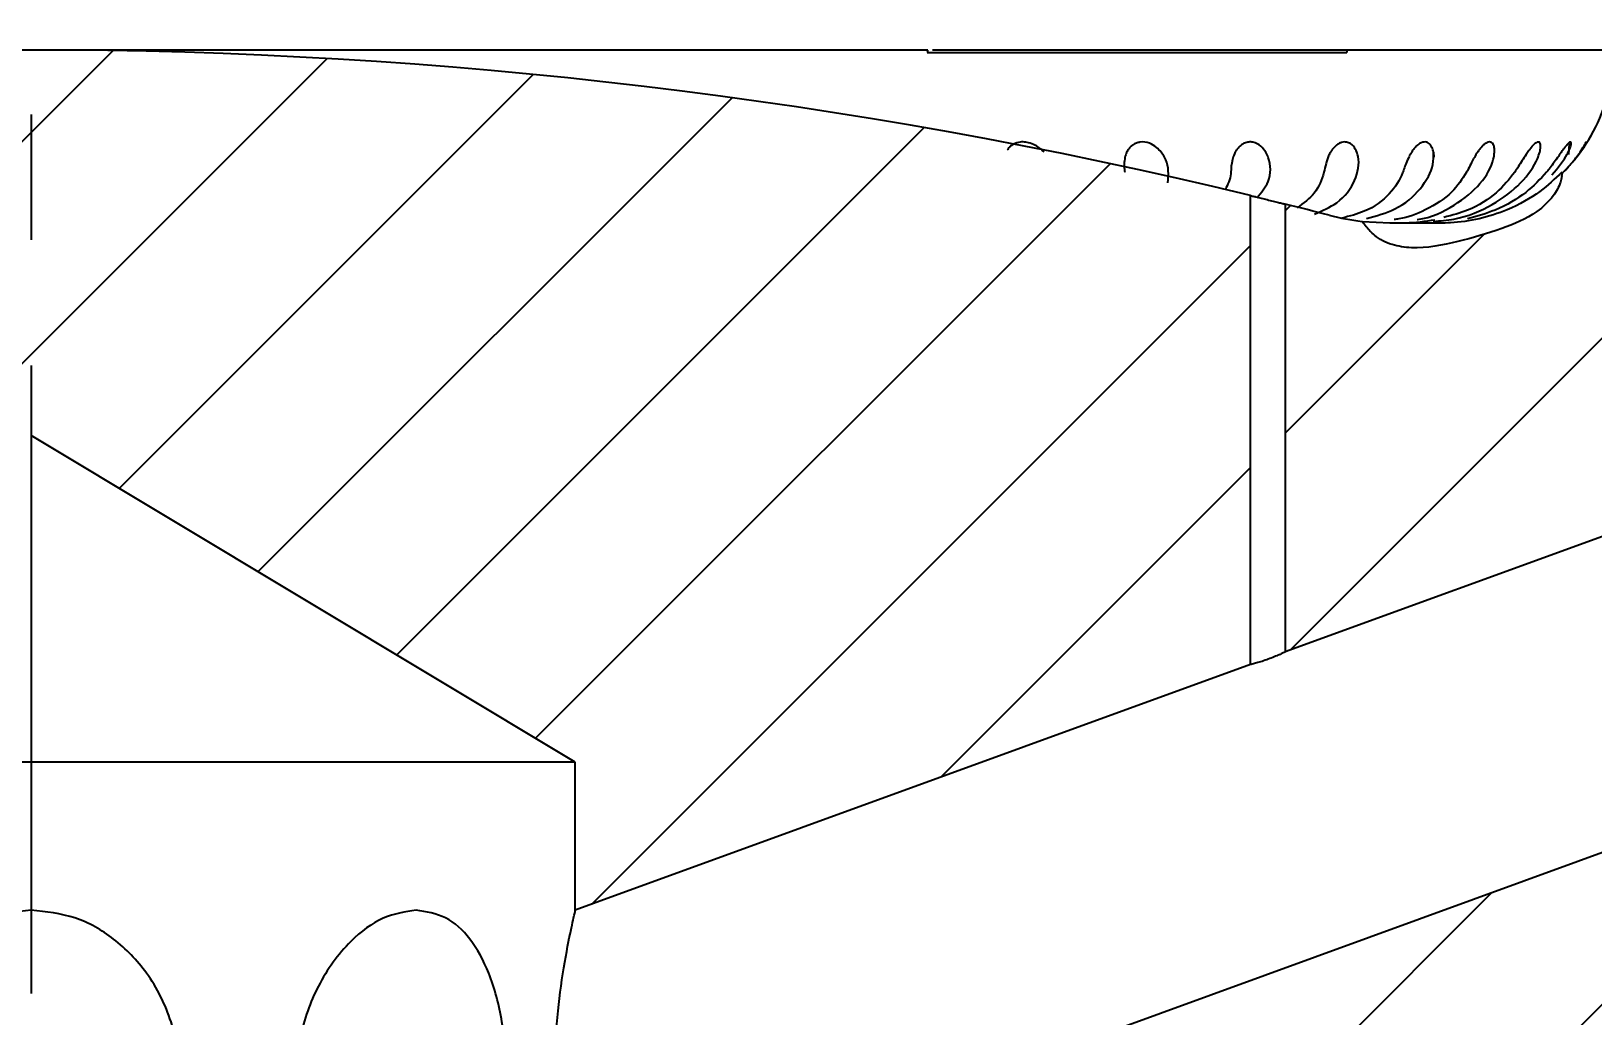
# Model space of a CAD drawing. Header units: millimetres. Extents: x 8 to 832, y 8 to 585.
# Drawn here: x 520.27 to 551.84, y 150.48 to 170.39 of the extents above; entities that cross this region are included whole.
import ezdxf

# ---------------------------------------------------------------- set-up
doc = ezdxf.new("R2010")
doc.units = ezdxf.units.MM
doc.linetypes.add('CENTERX2', pattern=[20.32, 12.7, -2.54, 2.54, -2.54])
for name, color, linetype in [('CENTERLINE', 4, 'CENTERX2'), ('DIMENSIONS', 2, 'Continuous'), ('HATCH', 3, 'Continuous')]:
    doc.layers.add(name, color=color, linetype=linetype)
doc.layers.add('OUTLINE', color=7, linetype='Continuous', lineweight=25)
doc.styles.add('SLDTEXTSTYLE0', font='TXT', dxfattribs={"width": 0.75})
doc.dimstyles.new('SLDDIMSTYLE0', dxfattribs={"dimtxt": 3.5, "dimasz": 2, "dimexe": 0, "dimexo": 0.0625, "dimgap": 0.875, "dimtad": 1, "dimrnd": 1e-09, "dimzin": 12, "dimdsep": 46, "dimtxsty": 'SLDTEXTSTYLE0', "dimsah": 1, "dimcen": 0.09, "dimadec": 0, "dimazin": 3, "dimtfac": 1, "dimtofl": 0, "dimtmove": 0, "dimatfit": 3, "dimfxl": 0, "dimfrac": 2, "dimtolj": 1, "dimtzin": 12, "dimarcsym": 0})

# ---------------------------------------------------------------- blocks, each defined once
blk = doc.blocks.new('SW_HATCH_0')
at = {"layer": 'HATCH', "color": 0}
for p, q in [((270.649, -34.679), (254.531, -50.798)), ((274.981, -34.837), (264.896, -44.923)), ((279.15, -35.159), (270.782, -43.527)), ((283.17, -35.629), (273.586, -45.213)), ((305.445, -35.805), (294.448, -46.802)), ((287.055, -36.235), (276.391, -46.898)), ((290.815, -36.964), (279.196, -48.583)), ((294.461, -37.809), (294.35, -37.919)), ((298.372, -38.388), (294.35, -42.41)), ((293.65, -38.619), (280.328, -51.941)), ((293.65, -43.11), (287.388, -49.372)), ((305.587, -49.133), (281.85, -72.87)), ((298.528, -51.702), (281.85, -68.38))]:
    blk.add_line(p, q, dxfattribs=at)
blk = doc.blocks.new('_D_13')
at = {"layer": 'DIMENSIONS'}
for p, q in [((583.772, 175.413), (583.772, 68.582)), ((520.272, 130.638), (520.272, 68.582)), ((520.272, 70.582), (583.772, 70.582))]:
    blk.add_line(p, q, dxfattribs=at)
for points in [[(520.272, 70.582), (522.272, 70.082), (522.272, 71.082)], [(583.772, 70.582), (581.772, 71.082), (581.772, 70.082)]]:
    blk.add_solid(points, dxfattribs=at)
at = {"layer": 'DIMENSIONS', "insert": (547.497, 75.094), "char_height": 3.5, "attachment_point": 1, "style": 'SLDTEXTSTYLE0'}
blk.add_mtext('63,5', dxfattribs=at)

msp = doc.modelspace()

# ---------------------------------------------------------------- linework, layer by layer
at = {"layer": 'CENTERLINE'}
msp.add_line((520.272, 468.427), (520.272, 113.667), dxfattribs=at)
at = {"layer": 'OUTLINE'}
for p, q in [((538.397, 170.007), (502.147, 170.007)), ((538.397, 170.007), (538.386, 169.959)), ((538.386, 169.959), (546.871, 169.959)), ((546.883, 170.007), (538.491, 170.007)), ((546.871, 169.959), (546.883, 170.007)), ((552.469, 170.007), (546.883, 170.007)), ((551.36, 167.895), (551.373, 168.115)), ((548.618, 167.942), (548.626, 167.842)), ((544.922, 157.581), (544.922, 167.065)), ((545.622, 166.892), (545.622, 157.836)), ((547.735, 166.507), (547.185, 166.535)), ((548.754, 166.507), (547.735, 166.507)), ((561.304, 163.543), (545.622, 157.836)), ((531.272, 155.607), (520.272, 162.216)), ((531.272, 146.228), (563.356, 157.905)), ((544.922, 157.581), (531.272, 152.613)), ((531.272, 155.607), (509.272, 155.607)), ((531.272, 152.613), (531.272, 155.607))]:
    msp.add_line(p, q, dxfattribs=at)
for centre, radius, start, end in [((520.272, 65.282), 104.725, 76.3861, 103.6139), ((548.765, 170.007), 3.5, 314.6636, 339.9456), ((520.272, 65.282), 104.725, 75.48959, 75.99173), ((547.765, 171.507), 5, 255.4896, 263.257)]:
    msp.add_arc(centre, radius, start, end, dxfattribs=at)
for start_param, end_param in [(0.821092, 0.837142), (5.404411, 5.462094)]:
    msp.add_ellipse((548.265, 170.452), major_axis=(1.488, -5.218), ratio=0.506801, start_param=start_param, end_param=end_param, dxfattribs=at)
for points, knots in [([(540.751, 167.942), (540.726, 167.966), (540.64, 168.047), (540.497, 168.125), (540.327, 168.153), (540.219, 168.143), (540.126, 168.106), (540.062, 168.058), (540.02, 168.012), (540.008, 167.986), (540.005, 167.98)], [0, 0, 0, 0, 0.148624, 0.499616, 0.635018, 0.771347, 0.844094, 0.917505, 0.980843, 1, 1, 1, 1]), ([(543.116, 167.942), (543.086, 167.975), (543.021, 168.049), (542.884, 168.131), (542.737, 168.159), (542.615, 168.129), (542.546, 168.094), (542.488, 168.044), (542.44, 167.985), (542.398, 167.901), (542.357, 167.73), (542.37, 167.619), (542.379, 167.535)], [0, 0, 0, 0, 0.1315437, 0.2900523, 0.4501299, 0.5003208, 0.5508999, 0.5887182, 0.6265533, 0.6758012, 0.7569222, 1, 1, 1, 1]), ([(545.23, 167.942), (545.2, 167.985), (545.137, 168.075), (545.013, 168.144), (544.891, 168.151), (544.811, 168.132), (544.738, 168.091), (544.681, 168.041), (544.631, 167.977), (544.584, 167.89), (544.534, 167.724), (544.529, 167.615), (544.525, 167.535)], [0, 0, 0, 0, 0.1710813, 0.3627945, 0.4341527, 0.5059933, 0.5492402, 0.5928192, 0.6308634, 0.6820384, 0.7688252, 1, 1, 1, 1]), ([(547.071, 167.942), (547.051, 167.984), (547.007, 168.076), (546.899, 168.15), (546.783, 168.15), (546.703, 168.117), (546.64, 168.072), (546.586, 168.013), (546.537, 167.942), (546.484, 167.836), (546.439, 167.69), (546.418, 167.592), (546.405, 167.535)], [0, 0, 0, 0, 0.1678932, 0.3695101, 0.470367, 0.5199339, 0.5699904, 0.6128905, 0.6501797, 0.7123386, 0.8328197, 1, 1, 1, 1]), ([(548.618, 167.942), (548.611, 167.976), (548.593, 168.05), (548.533, 168.129), (548.453, 168.156), (548.375, 168.137), (548.316, 168.102), (548.26, 168.051), (548.211, 167.993), (548.158, 167.912), (548.077, 167.752), (548.036, 167.632), (548.004, 167.546), (548, 167.535)], [0, 0, 0, 0, 0.134385, 0.294002, 0.427729, 0.486375, 0.545584, 0.583753, 0.621987, 0.669306, 0.744824, 0.966832, 1, 1, 1, 1]), ([(549.855, 167.942), (549.855, 167.975), (549.855, 168.048), (549.819, 168.131), (549.757, 168.159), (549.686, 168.13), (549.638, 168.096), (549.589, 168.046), (549.542, 167.987), (549.485, 167.904), (549.388, 167.733), (549.333, 167.618), (549.29, 167.536), (549.29, 167.535)], [0, 0, 0, 0, 0.130188, 0.288201, 0.447727, 0.498369, 0.549399, 0.587309, 0.62526, 0.673944, 0.753423, 0.998475, 1, 1, 1, 1]), ([(550.768, 167.942), (550.772, 167.961), (550.787, 168.021), (550.79, 168.104), (550.764, 168.151), (550.719, 168.147), (550.68, 168.126), (550.635, 168.084), (550.591, 168.033), (550.542, 167.968), (550.479, 167.876), (550.378, 167.715), (550.31, 167.609), (550.262, 167.535)], [0, 0, 0, 0, 0.073821, 0.231852, 0.390682, 0.452254, 0.514195, 0.556283, 0.59866, 0.63614, 0.689888, 0.784337, 1, 1, 1, 1]), ([(551.346, 167.942), (551.363, 167.979), (551.397, 168.058), (551.411, 168.133), (551.395, 168.155), (551.363, 168.136), (551.329, 168.103), (551.29, 168.056), (551.246, 167.999), (551.19, 167.921), (551.086, 167.772), (550.995, 167.646), (550.924, 167.557), (550.906, 167.535)], [0, 0, 0, 0, 0.14607, 0.312005, 0.428773, 0.491619, 0.540918, 0.579658, 0.618495, 0.664498, 0.736201, 0.934693, 1, 1, 1, 1]), ([(551.584, 167.942), (551.614, 167.987), (551.673, 168.077), (551.712, 168.156), (551.697, 168.143), (551.691, 168.138)], [0, 0, 0, 0, 0.386896, 0.776583, 1, 1, 1, 1]), ([(543.253, 167.322), (543.264, 167.484), (543.278, 167.706), (543.151, 167.891), (543.116, 167.942)], [0, 0, 0, 0, 0.725364, 1, 1, 1, 1]), ([(545.054, 167.016), (545.14, 167.123), (545.347, 167.378), (545.336, 167.731), (545.248, 167.906), (545.23, 167.942)], [0, 0, 0, 0, 0.363667, 0.867591, 1, 1, 1, 1]), ([(546.215, 166.689), (546.375, 166.759), (546.75, 166.923), (547.07, 167.372), (547.133, 167.745), (547.08, 167.912), (547.071, 167.942)], [0, 0, 0, 0, 0.248894, 0.582841, 0.926286, 1, 1, 1, 1]), ([(547.266, 166.602), (547.466, 166.656), (547.919, 166.78), (548.393, 167.197), (548.629, 167.635), (548.621, 167.86), (548.618, 167.942)], [0, 0, 0, 0, 0.2331962, 0.5269683, 0.8285648, 1, 1, 1, 1]), ([(548.294, 166.583), (548.296, 166.583), (548.582, 166.614), (549.065, 166.859), (549.609, 167.299), (549.825, 167.706), (549.849, 167.894), (549.855, 167.942)], [0, 0, 0, 0, 0.001725, 0.298719, 0.59321, 0.896272, 1, 1, 1, 1]), ([(548.613, 166.542), (548.755, 166.553), (549.194, 166.587), (549.838, 166.863), (550.429, 167.316), (550.694, 167.715), (550.754, 167.899), (550.768, 167.942)], [0, 0, 0, 0, 0.126127, 0.388158, 0.648456, 0.916324, 1, 1, 1, 1]), ([(551.012, 167.481), (551.136, 167.63), (551.274, 167.795), (551.34, 167.929), (551.346, 167.942)], [0, 0, 0, 0, 0.90149, 1, 1, 1, 1]), ([(551.225, 167.518), (551.286, 167.581), (551.433, 167.733), (551.528, 167.865), (551.584, 167.942)], [0, 0, 0, 0, 0.416337, 1, 1, 1, 1]), ([(544.525, 167.535), (544.524, 167.525), (544.516, 167.403), (544.46, 167.289), (544.409, 167.186)], [0, 0, 0, 0, 0.088188, 1, 1, 1, 1]), ([(546.405, 167.535), (546.36, 167.389), (546.277, 167.122), (545.994, 166.911), (545.867, 166.816)], [0, 0, 0, 0, 0.55068, 1, 1, 1, 1]), ([(548, 167.535), (547.998, 167.531), (547.94, 167.381), (547.76, 167.092), (547.33, 166.753), (546.924, 166.649), (546.767, 166.608)], [0, 0, 0, 0, 0.011544, 0.384219, 0.760391, 1, 1, 1, 1]), ([(551.214, 167.448), (551.206, 167.411), (551.176, 167.271), (551.027, 167.008), (550.638, 166.65), (549.959, 166.364), (549.112, 166.124), (548.356, 165.967), (547.777, 166.056), (547.491, 166.192), (547.37, 166.316), (547.343, 166.344)], [0, 0, 0, 0, 0.025423, 0.09571, 0.198572, 0.375171, 0.582884, 0.794657, 0.883775, 0.973736, 1, 1, 1, 1]), ([(549.29, 167.535), (549.201, 167.397), (549.02, 167.114), (548.528, 166.788), (548.087, 166.612), (547.857, 166.584), (547.825, 166.58)], [0, 0, 0, 0, 0.33792, 0.69122, 0.957643, 1, 1, 1, 1]), ([(551.214, 167.535), (551.076, 167.403), (550.784, 167.124), (550.19, 166.787), (549.545, 166.579), (549.077, 166.513), (548.824, 166.508), (548.754, 166.507)], [0, 0, 0, 0, 0.2468586, 0.518745, 0.720768, 0.9225163, 1, 1, 1, 1]), ([(550.262, 167.535), (550.15, 167.395), (549.924, 167.114), (549.414, 166.776), (548.996, 166.666), (548.831, 166.623)], [0, 0, 0, 0, 0.374537, 0.752515, 1, 1, 1, 1]), ([(550.906, 167.535), (550.778, 167.397), (550.516, 167.116), (549.948, 166.773), (549.502, 166.647), (549.311, 166.594)], [0, 0, 0, 0, 0.356006, 0.724411, 1, 1, 1, 1]), ([(544.922, 167.065), (544.923, 167.064), (544.926, 167.064), (544.958, 167.056), (545.019, 167.041), (545.099, 167.021), (545.196, 166.997), (545.318, 166.967), (545.436, 166.938), (545.534, 166.914), (545.6, 166.898), (545.621, 166.893), (545.622, 166.893), (545.622, 166.892)], [0, 0, 0, 0, 0.050877, 0.153652, 0.257306, 0.319347, 0.430447, 0.541495, 0.653546, 0.764851, 0.873583, 0.979158, 1, 1, 1, 1]), ([(548.651, 166.568), (548.452, 166.54), (548.222, 166.508), (547.997, 166.507), (547.967, 166.507)], [0, 0, 0, 0, 0.863992, 1, 1, 1, 1]), ([(545.622, 157.836), (545.621, 157.835), (545.618, 157.834), (545.587, 157.818), (545.522, 157.788), (545.428, 157.747), (545.312, 157.7), (545.185, 157.655), (545.069, 157.619), (544.981, 157.595), (544.93, 157.583), (544.925, 157.581), (544.922, 157.581)], [0, 0, 0, 0, 0.055373, 0.149005, 0.246454, 0.352553, 0.467563, 0.586464, 0.702338, 0.812063, 0.916808, 1, 1, 1, 1]), ([(520.272, 152.613), (520.573, 152.582), (521.174, 152.519), (521.985, 152.048), (522.672, 151.333), (523.167, 150.346), (523.341, 149.183), (523.109, 148.051), (522.532, 147.145), (521.723, 146.528), (520.763, 146.212), (519.745, 146.217), (518.782, 146.548), (517.99, 147.173), (517.458, 148.027), (517.229, 149.022), (517.314, 150.082), (517.73, 151.134), (518.444, 151.973), (519.34, 152.514), (519.967, 152.58), (520.272, 152.613)], [0, 0, 0, 0, 0.04616, 0.092179, 0.141716, 0.198874, 0.260583, 0.319585, 0.373081, 0.424069, 0.475087, 0.526558, 0.578172, 0.629649, 0.680664, 0.731611, 0.78459, 0.842159, 0.903776, 0.953148, 1, 1, 1, 1]), ([(528.051, 152.613), (528.258, 152.582), (528.672, 152.519), (529.172, 152.048), (529.564, 151.333), (529.824, 150.346), (529.911, 149.183), (529.795, 148.051), (529.488, 147.145), (529.017, 146.528), (528.401, 146.212), (527.679, 146.217), (526.934, 146.548), (526.273, 147.173), (525.803, 148.027), (525.595, 149.022), (525.672, 150.082), (526.046, 151.134), (526.656, 151.973), (527.374, 152.514), (527.829, 152.58), (528.051, 152.613)], [0, 0, 0, 0, 0.04616, 0.092179, 0.141716, 0.198874, 0.260583, 0.319585, 0.373081, 0.424069, 0.475087, 0.526558, 0.578172, 0.629649, 0.680665, 0.731612, 0.78459, 0.842159, 0.903776, 0.953148, 1, 1, 1, 1]), ([(531.272, 146.228), (531.27, 146.236), (531.263, 146.262), (531.183, 146.55), (531.04, 147.173), (530.908, 148.028), (530.843, 149.022), (530.868, 150.082), (530.98, 151.134), (531.129, 151.973), (531.249, 152.514), (531.265, 152.58), (531.272, 152.613)], [0, 0, 0, 0, 0.053327, 0.156532, 0.259463, 0.361472, 0.463343, 0.569276, 0.684389, 0.807594, 0.906317, 1, 1, 1, 1])]:
    msp.add_open_spline(points, degree=3, knots=knots, dxfattribs=at)

# ---------------------------------------------------------------- block references
at = {"layer": 'HATCH'}
msp.add_blockref('SW_HATCH_0', (251.272, 204.673), dxfattribs=at)

# ---------------------------------------------------------------- dimensions: what is measured, and where the dimension line sits
at = {"layer": 'DIMENSIONS'}
dim = msp.add_linear_dim(base=(583.772, 73.358), p1=(520.272, 302.392), p2=(583.772, 302.392), dimstyle='SLDDIMSTYLE0', dxfattribs=at)
dim.commit()
dim.dimension.update_dxf_attribs({"geometry": '_D_13', "text_midpoint": (552.022, 73.358), "dimtype": 160})

doc.saveas('drawing.dxf')
